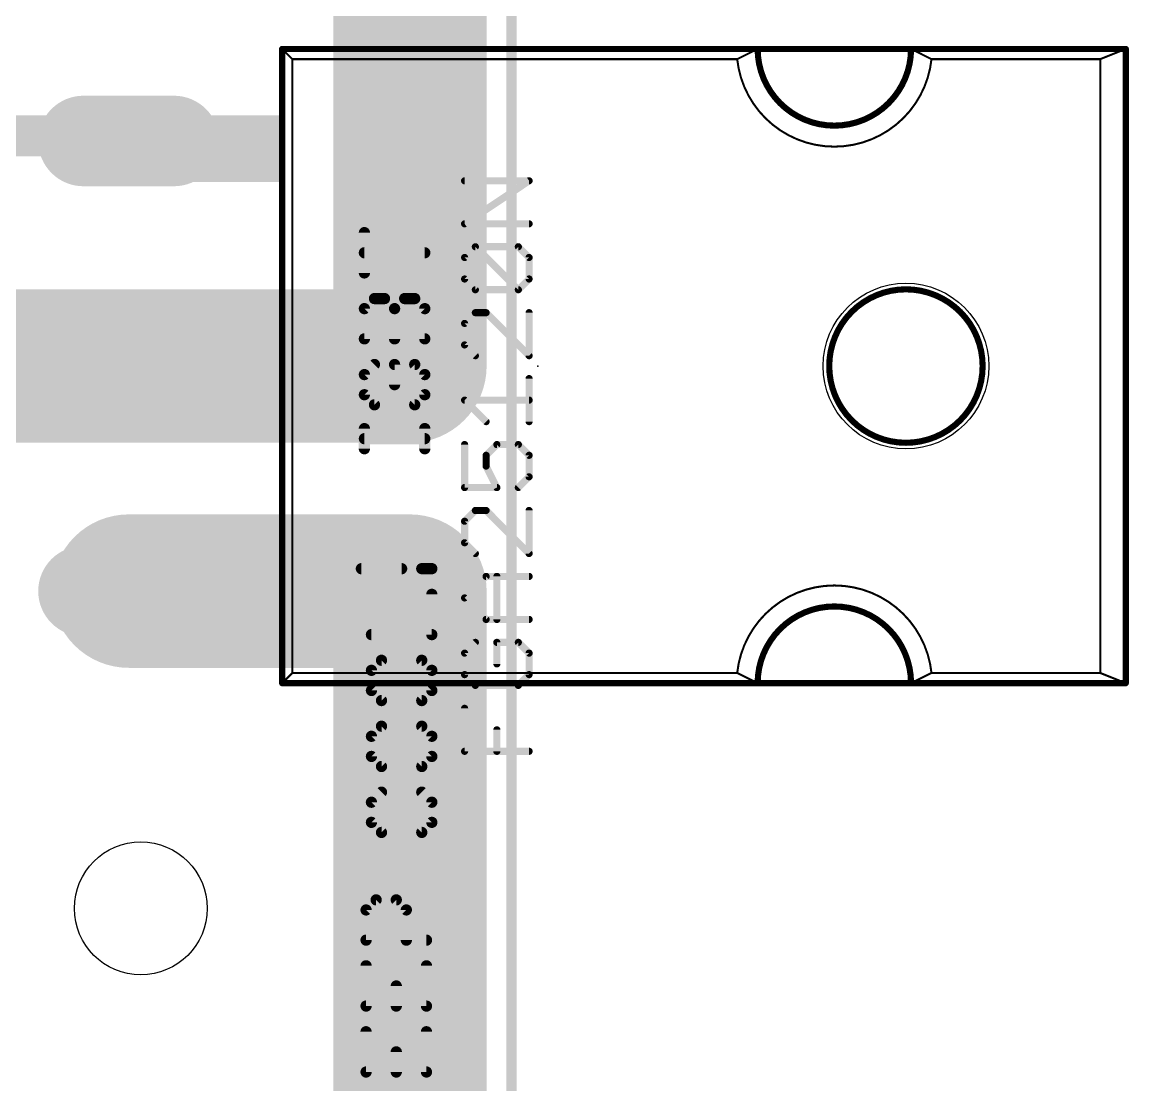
# Model space of a CAD drawing. Extents: x 0 to 165, y -10 to 137.
# Drawn here: x 137.05 to 164.54, y 19.62 to 46 of the extents above; entities that cross this region are included whole.
import ezdxf

# ---------------------------------------------------------------- set-up
doc = ezdxf.new("R2010")
doc.units = 0
for name, color, linetype in [('1', 14, 'CONTINUOUS'), ('16', 174, 'CONTINUOUS'), ('17', 94, 'CONTINUOUS'), ('20', 178, 'CONTINUOUS'), ('21', 251, 'CONTINUOUS'), ('23', 178, 'CONTINUOUS'), ('27', 251, 'CONTINUOUS'), ('51', 251, 'CONTINUOUS')]:
    doc.layers.add(name, color=color, linetype=linetype)

# ---------------------------------------------------------------- blocks, each defined once
blk = doc.blocks.new('RECT')
blk.add_solid([(-0.5, -0.5), (0.5, -0.5), (-0.5, 0.5), (0.5, 0.5)])
blk = doc.blocks.new('LONGP100')
at = {"const_width": 1}
blk.add_lwpolyline([(-0.5, 0), (0.5, 0)], dxfattribs=at)
at = {"const_width": 0.5}
for points in [[(-0.5, 0.25, 1), (-0.5, -0.25)], [(0.5, -0.25, 1), (0.5, 0.25)]]:
    blk.add_lwpolyline(points, format="xyb", dxfattribs=at)

msp = doc.modelspace()

# ---------------------------------------------------------------- linework, layer by layer
at = {"layer": '1'}
for points, const_width in [([(130.555, 43.18), (139.7, 43.18)], 1.016), ([(139.7, 43.18), (139.7, 43.053)], 1.016), ([(145.5534, 39.7775), (145.5534, 40.7775)], 0.2794), ([(147.0533, 40.2775), (145.5534, 40.2775)], 0.2794), ([(145.5534, 38.8903), (145.8034, 39.1403)], 0.2794), ([(145.8034, 39.1403), (146.0534, 39.1403)], 0.2794), ([(146.0534, 39.1403), (146.3034, 38.8903)], 0.2794), ([(146.3034, 38.8903), (146.5533, 39.1403)], 0.2794), ([(146.5533, 39.1403), (146.8033, 39.1403)], 0.2794), ([(146.8033, 39.1403), (147.0533, 38.8903)], 0.2794), ([(145.5534, 38.1404), (145.5534, 38.8903)], 0.2794), ([(146.3034, 38.1404), (146.3034, 38.8903)], 0.2794), ([(147.0533, 38.8903), (147.0533, 38.1404)], 0.2794), ([(147.0533, 38.1404), (145.5534, 38.1404)], 0.2794), ([(145.8034, 37.5031), (145.5534, 37.2532)], 0.2794), ([(145.5534, 37.2532), (145.5534, 36.7532)], 0.2794), ([(146.8033, 37.5031), (146.3034, 37.5031)], 0.2794), ([(146.3034, 37.5031), (146.3034, 37.0032)], 0.2794), ([(147.0533, 37.2532), (146.8033, 37.5031)], 0.2794), ([(147.0533, 36.7532), (147.0533, 37.2532)], 0.2794), ([(145.5534, 36.7532), (145.8034, 36.5032)], 0.2794), ([(146.8033, 36.5032), (147.0533, 36.7532)], 0.2794), ([(145.8034, 36.5032), (146.8033, 36.5032)], 0.2794), ([(145.5534, 35.4118), (145.5534, 35.9117)], 0.2794), ([(147.0533, 35.4118), (147.0533, 35.9117)], 0.2794), ([(147.0533, 35.6618), (145.5534, 35.6618)], 0.2794), ([(145.4784, 32.434), (146.4784, 32.434)], 0.2794), ([(146.9783, 32.434), (147.2283, 32.434)], 0.2794), ([(147.2283, 30.7968), (147.2283, 31.7967)], 0.2794), ([(145.7284, 30.7968), (147.2283, 30.7968)], 0.2794), ([(145.9784, 30.1596), (145.7284, 29.9096)], 0.2794), ([(146.9783, 30.1596), (145.9784, 30.1596)], 0.2794), ([(147.2283, 29.9096), (146.9783, 30.1596)], 0.2794), ([(145.7284, 29.9096), (145.7284, 29.4096)], 0.2794), ([(147.2283, 29.4096), (147.2283, 29.9096)], 0.2794), ([(145.7284, 29.4096), (145.9784, 29.1597)], 0.2794), ([(146.9783, 29.1597), (147.2283, 29.4096)], 0.2794), ([(145.9784, 29.1597), (146.9783, 29.1597)], 0.2794), ([(145.9784, 28.5224), (145.7284, 28.2724)], 0.2794), ([(146.9783, 28.5224), (145.9784, 28.5224)], 0.2794), ([(147.2283, 28.2724), (146.9783, 28.5224)], 0.2794), ([(145.7284, 28.2724), (145.7284, 27.7725)], 0.2794), ([(147.2283, 27.7725), (147.2283, 28.2724)], 0.2794), ([(145.7284, 27.7725), (145.9784, 27.5225)], 0.2794), ([(146.9783, 27.5225), (147.2283, 27.7725)], 0.2794), ([(145.9784, 27.5225), (146.9783, 27.5225)], 0.2794), ([(145.9784, 26.8853), (145.7284, 26.6353)], 0.2794), ([(147.2283, 26.6353), (146.9783, 26.8853)], 0.2794), ([(145.7284, 26.6353), (145.7284, 26.1353)], 0.2794), ([(147.2283, 26.1353), (147.2283, 26.6353)], 0.2794), ([(145.7284, 26.1353), (145.9784, 25.8853)], 0.2794), ([(146.9783, 25.8853), (147.2283, 26.1353)], 0.2794), ([(145.9784, 25.8853), (146.9783, 25.8853)], 0.2794), ([(145.5954, 23.9611), (145.8454, 24.2111)], 0.2794), ([(145.8454, 24.2111), (146.3454, 24.2111)], 0.2794), ([(146.3454, 24.2111), (146.5953, 23.9611)], 0.2794), ([(145.5954, 23.2112), (145.5954, 23.9611)], 0.2794), ([(146.5953, 23.9611), (146.5953, 23.2112)], 0.2794), ([(147.0953, 23.2112), (145.5954, 23.2112)], 0.2794), ([(145.5954, 22.5739), (145.5954, 21.574)], 0.2794), ([(147.0953, 21.574), (147.0953, 22.5739)], 0.2794), ([(146.3454, 21.574), (146.3454, 22.074)], 0.2794), ([(145.5954, 21.574), (147.0953, 21.574)], 0.2794), ([(145.5954, 20.9368), (145.5954, 19.9369)], 0.2794), ([(147.0953, 19.9369), (147.0953, 20.9368)], 0.2794), ([(146.3454, 19.9369), (146.3454, 20.4368)], 0.2794), ([(145.5954, 19.9369), (147.0953, 19.9369)], 0.2794)]:
    msp.add_lwpolyline(points, dxfattribs=dict(at, const_width=const_width))
for points, const_width in [([(139.954, 43.18, 1), (139.446, 43.18)], 0.508), ([(139.7, 42.926, 1), (139.7, 43.434)], 0.508), ([(139.446, 43.053, 1), (139.954, 43.053)], 0.508), ([(145.6233, 40.7775, 1), (145.4836, 40.7775)], 0.1397), ([(145.5534, 40.3473, 1), (145.5534, 40.2076)], 0.1397), ([(147.0533, 40.2076, 1), (147.0533, 40.3473)], 0.1397), ([(145.4836, 39.7775, 1), (145.6233, 39.7775)], 0.1397), ([(145.8034, 39.2101, 1), (145.8034, 39.0704)], 0.1397), ([(145.8528, 39.0909, 1), (145.754, 39.1897)], 0.1397), ([(146.1028, 39.1897, 1), (146.004, 39.0909)], 0.1397), ([(146.0534, 39.0704, 1), (146.0534, 39.2101)], 0.1397), ([(146.5533, 39.2101, 1), (146.5533, 39.0704)], 0.1397), ([(146.6027, 39.0909, 1), (146.5039, 39.1897)], 0.1397), ([(146.8527, 39.1897, 1), (146.7539, 39.0909)], 0.1397), ([(146.8033, 39.0704, 1), (146.8033, 39.2101)], 0.1397), ([(145.6233, 38.8903, 1), (145.4836, 38.8903)], 0.1397), ([(145.504, 38.9397, 1), (145.6028, 38.8409)], 0.1397), ([(146.3732, 38.8903, 1), (146.2335, 38.8903)], 0.1397), ([(146.254, 38.9397, 1), (146.3528, 38.8409)], 0.1397), ([(146.254, 38.8409, 1), (146.3528, 38.9397)], 0.1397), ([(147.1232, 38.8903, 1), (146.9835, 38.8903)], 0.1397), ([(147.0039, 38.8409, 1), (147.1027, 38.9397)], 0.1397), ([(145.5534, 38.2102, 1), (145.5534, 38.0705)], 0.1397), ([(145.4836, 38.1404, 1), (145.6233, 38.1404)], 0.1397), ([(146.2335, 38.1404, 1), (146.3732, 38.1404)], 0.1397), ([(146.9835, 38.1404, 1), (147.1232, 38.1404)], 0.1397), ([(147.0533, 38.0705, 1), (147.0533, 38.2102)], 0.1397), ([(145.6233, 37.2532, 1), (145.4836, 37.2532)], 0.1397), ([(145.8528, 37.4537, 1), (145.754, 37.5525)], 0.1397), ([(146.3732, 37.5031, 1), (146.2335, 37.5031)], 0.1397), ([(146.3034, 37.573, 1), (146.3034, 37.4333)], 0.1397), ([(146.8527, 37.5525, 1), (146.7539, 37.4537)], 0.1397), ([(146.8033, 37.4333, 1), (146.8033, 37.573)], 0.1397), ([(147.1232, 37.2532, 1), (146.9835, 37.2532)], 0.1397), ([(145.504, 37.3026, 1), (145.6028, 37.2038)], 0.1397), ([(147.0039, 37.2038, 1), (147.1027, 37.3026)], 0.1397), ([(145.6028, 36.8026, 1), (145.504, 36.7038)], 0.1397), ([(146.2335, 37.0032, 1), (146.3732, 37.0032)], 0.1397), ([(147.1027, 36.7038, 1), (147.0039, 36.8026)], 0.1397), ([(145.4836, 36.7532, 1), (145.6233, 36.7532)], 0.1397), ([(145.8034, 36.5731, 1), (145.8034, 36.4334)], 0.1397), ([(145.754, 36.4538, 1), (145.8528, 36.5526)], 0.1397), ([(146.7539, 36.5526, 1), (146.8527, 36.4538)], 0.1397), ([(146.8033, 36.4334, 1), (146.8033, 36.5731)], 0.1397), ([(146.9835, 36.7532, 1), (147.1232, 36.7532)], 0.1397), ([(145.6233, 35.9117, 1), (145.4836, 35.9117)], 0.1397), ([(147.1232, 35.9117, 1), (146.9835, 35.9117)], 0.1397), ([(145.5534, 35.7316, 1), (145.5534, 35.5919)], 0.1397), ([(147.0533, 35.5919, 1), (147.0533, 35.7316)], 0.1397), ([(145.4836, 35.4118, 1), (145.6233, 35.4118)], 0.1397), ([(146.9835, 35.4118, 1), (147.1232, 35.4118)], 0.1397), ([(145.4784, 32.5038, 1), (145.4784, 32.3641)], 0.1397), ([(146.4784, 32.3641, 1), (146.4784, 32.5038)], 0.1397), ([(146.9783, 32.5038, 1), (146.9783, 32.3641)], 0.1397), ([(147.2283, 32.3641, 1), (147.2283, 32.5038)], 0.1397), ([(147.2982, 31.7967, 1), (147.1585, 31.7967)], 0.1397), ([(145.7284, 30.8667, 1), (145.7284, 30.727)], 0.1397), ([(147.1585, 30.7968, 1), (147.2982, 30.7968)], 0.1397), ([(147.2283, 30.727, 1), (147.2283, 30.8667)], 0.1397), ([(145.9784, 30.2294, 1), (145.9784, 30.0897)], 0.1397), ([(146.0278, 30.1102, 1), (145.929, 30.209)], 0.1397), ([(147.0277, 30.209, 1), (146.9289, 30.1102)], 0.1397), ([(146.9783, 30.0897, 1), (146.9783, 30.2294)], 0.1397), ([(145.679, 29.959, 1), (145.7778, 29.8602)], 0.1397), ([(145.7983, 29.9096, 1), (145.6586, 29.9096)], 0.1397), ([(147.2982, 29.9096, 1), (147.1585, 29.9096)], 0.1397), ([(147.1789, 29.8602, 1), (147.2777, 29.959)], 0.1397), ([(145.7778, 29.459, 1), (145.679, 29.3602)], 0.1397), ([(145.6586, 29.4096, 1), (145.7983, 29.4096)], 0.1397), ([(147.1585, 29.4096, 1), (147.2982, 29.4096)], 0.1397), ([(147.2777, 29.3602, 1), (147.1789, 29.459)], 0.1397), ([(145.9784, 29.2295, 1), (145.9784, 29.0898)], 0.1397), ([(145.929, 29.1103, 1), (146.0278, 29.209)], 0.1397), ([(146.9289, 29.209, 1), (147.0277, 29.1103)], 0.1397), ([(146.9783, 29.0898, 1), (146.9783, 29.2295)], 0.1397), ([(145.9784, 28.5923, 1), (145.9784, 28.4526)], 0.1397), ([(146.0278, 28.473, 1), (145.929, 28.5718)], 0.1397), ([(147.0277, 28.5718, 1), (146.9289, 28.473)], 0.1397), ([(146.9783, 28.4526, 1), (146.9783, 28.5923)], 0.1397), ([(145.679, 28.3218, 1), (145.7778, 28.223)], 0.1397), ([(145.7983, 28.2724, 1), (145.6586, 28.2724)], 0.1397), ([(147.2982, 28.2724, 1), (147.1585, 28.2724)], 0.1397), ([(147.1789, 28.223, 1), (147.2777, 28.3218)], 0.1397), ([(145.7778, 27.8219, 1), (145.679, 27.7231)], 0.1397), ([(145.6586, 27.7725, 1), (145.7983, 27.7725)], 0.1397), ([(147.1585, 27.7725, 1), (147.2982, 27.7725)], 0.1397), ([(147.2777, 27.7231, 1), (147.1789, 27.8219)], 0.1397), ([(145.9784, 27.5923, 1), (145.9784, 27.4527)], 0.1397), ([(145.929, 27.4731, 1), (146.0278, 27.5719)], 0.1397), ([(146.9289, 27.5719, 1), (147.0277, 27.4731)], 0.1397), ([(146.9783, 27.4527, 1), (146.9783, 27.5923)], 0.1397), ([(146.0278, 26.8359, 1), (145.929, 26.9347)], 0.1397), ([(147.0277, 26.9347, 1), (146.9289, 26.8359)], 0.1397), ([(145.679, 26.6847, 1), (145.7778, 26.5859)], 0.1397), ([(145.7983, 26.6353, 1), (145.6586, 26.6353)], 0.1397), ([(147.2982, 26.6353, 1), (147.1585, 26.6353)], 0.1397), ([(147.1789, 26.5859, 1), (147.2777, 26.6847)], 0.1397), ([(145.7778, 26.1847, 1), (145.679, 26.0859)], 0.1397), ([(145.6586, 26.1353, 1), (145.7983, 26.1353)], 0.1397), ([(147.1585, 26.1353, 1), (147.2982, 26.1353)], 0.1397), ([(147.2777, 26.0859, 1), (147.1789, 26.1847)], 0.1397), ([(145.9784, 25.9552, 1), (145.9784, 25.8155)], 0.1397), ([(145.929, 25.836, 1), (146.0278, 25.9347)], 0.1397), ([(146.9289, 25.9347, 1), (147.0277, 25.836)], 0.1397), ([(146.9783, 25.8155, 1), (146.9783, 25.9552)], 0.1397), ([(145.8454, 24.2809, 1), (145.8454, 24.1412)], 0.1397), ([(145.8948, 24.1617, 1), (145.796, 24.2605)], 0.1397), ([(146.3948, 24.2605, 1), (146.296, 24.1617)], 0.1397), ([(146.3454, 24.1412, 1), (146.3454, 24.2809)], 0.1397), ([(145.6653, 23.9611, 1), (145.5256, 23.9611)], 0.1397), ([(145.546, 24.0105, 1), (145.6448, 23.9117)], 0.1397), ([(146.6652, 23.9611, 1), (146.5255, 23.9611)], 0.1397), ([(146.5459, 23.9117, 1), (146.6447, 24.0105)], 0.1397), ([(145.5954, 23.281, 1), (145.5954, 23.1413)], 0.1397), ([(145.5256, 23.2112, 1), (145.6653, 23.2112)], 0.1397), ([(146.5255, 23.2112, 1), (146.6652, 23.2112)], 0.1397), ([(147.0953, 23.1413, 1), (147.0953, 23.281)], 0.1397), ([(145.6653, 22.5739, 1), (145.5256, 22.5739)], 0.1397), ([(147.1652, 22.5739, 1), (147.0255, 22.5739)], 0.1397), ([(146.4152, 22.074, 1), (146.2755, 22.074)], 0.1397), ([(145.5954, 21.6439, 1), (145.5954, 21.5042)], 0.1397), ([(145.5256, 21.574, 1), (145.6653, 21.574)], 0.1397), ([(146.2755, 21.574, 1), (146.4152, 21.574)], 0.1397), ([(147.0255, 21.574, 1), (147.1652, 21.574)], 0.1397), ([(147.0953, 21.5042, 1), (147.0953, 21.6439)], 0.1397), ([(145.6653, 20.9368, 1), (145.5256, 20.9368)], 0.1397), ([(147.1652, 20.9368, 1), (147.0255, 20.9368)], 0.1397), ([(146.4152, 20.4368, 1), (146.2755, 20.4368)], 0.1397), ([(145.5954, 20.0067, 1), (145.5954, 19.867)], 0.1397), ([(147.0953, 19.867, 1), (147.0953, 20.0067)], 0.1397), ([(145.5256, 19.9369, 1), (145.6653, 19.9369)], 0.1397), ([(146.2755, 19.9369, 1), (146.4152, 19.9369)], 0.1397), ([(147.0255, 19.9369, 1), (147.1652, 19.9369)], 0.1397)]:
    msp.add_lwpolyline(points, format="xyb", dxfattribs=dict(at, const_width=const_width))
at = {"layer": '16', "const_width": 3.81}
for points in [[(146.685, 37.465), (146.685, 48.895)], [(133.6675, 35.4321), (135.7004, 37.465)], [(135.7004, 37.465), (139.7, 37.465)], [(139.7, 37.465), (146.685, 37.465)], [(146.685, 31.877), (139.7, 31.877)], [(146.685, 5.842), (146.685, 31.877)]]:
    msp.add_lwpolyline(points, dxfattribs=at)
at = {"layer": '16', "const_width": 1.905}
for points in [[(136.3739, 36.7915, 1), (135.0269, 38.1385)], [(139.7, 38.4175, 1), (139.7, 36.5125)], [(139.7, 36.5125, 1), (139.7, 38.4175)], [(146.685, 36.5125, 1), (146.685, 38.4175)], [(145.7325, 37.465, 1), (147.6375, 37.465)], [(139.7, 32.8295, 1), (139.7, 30.9245)], [(147.6375, 31.877, 1), (145.7325, 31.877)], [(146.685, 30.9245, 1), (146.685, 32.8295)]]:
    msp.add_lwpolyline(points, format="xyb", dxfattribs=at)
at = {"layer": '20', "const_width": 0.254}
msp.add_lwpolyline([(149.205, 0), (149.205, 136.5125)], dxfattribs=at)
at = {"layer": '20'}
for centre, radius in [((159.004, 37.465), 2.0574), ((140, 24), 1.65)]:
    msp.add_circle(centre, radius, dxfattribs=at)
at = {"layer": '21'}
for points, const_width in [([(143.51, 45.339), (143.51, 29.591)], 0.1524), ([(143.51, 45.339), (155.321, 45.339)], 0.1524), ([(143.764, 45.085), (143.51, 45.339)], 0.0508), ([(154.813, 45.085), (155.321, 45.339)], 0.0508), ([(155.321, 45.339), (159.131, 45.339)], 0.1524), ([(159.131, 45.339), (164.465, 45.339)], 0.1524), ([(159.639, 45.085), (159.131, 45.339)], 0.0508), ([(163.83, 45.085), (164.465, 45.339)], 0.0508), ([(164.465, 29.591), (164.465, 45.339)], 0.1524), ([(143.764, 45.085), (143.764, 29.845)], 0.0508), ([(143.764, 45.085), (154.813, 45.085)], 0.0508), ([(159.639, 45.085), (163.83, 45.085)], 0.0508), ([(163.83, 29.845), (163.83, 45.085)], 0.0508), ([(143.51, 29.591), (143.764, 29.845)], 0.0508), ([(143.764, 29.845), (154.813, 29.845)], 0.0508), ([(155.321, 29.591), (154.813, 29.845)], 0.0508), ([(159.131, 29.591), (159.639, 29.845)], 0.0508), ([(159.639, 29.845), (163.83, 29.845)], 0.0508), ([(164.465, 29.591), (163.83, 29.845)], 0.0508), ([(155.321, 29.591), (143.51, 29.591)], 0.1524), ([(159.131, 29.591), (155.321, 29.591)], 0.1524), ([(164.465, 29.591), (159.131, 29.591)], 0.1524)]:
    msp.add_lwpolyline(points, dxfattribs=dict(at, const_width=const_width))
for points, const_width in [([(143.5481, 45.339, 1), (143.4719, 45.339)], 0.0762), ([(143.51, 45.3771, 1), (143.51, 45.3009)], 0.0762), ([(143.519, 45.348, 1), (143.501, 45.33)], 0.0254), ([(155.321, 45.3771, 1), (155.321, 45.3009)], 0.0762), ([(155.321, 45.339, 1), (159.131, 45.339)], 0.1524), ([(155.3591, 45.339, 1), (155.2829, 45.339)], 0.0762), ([(155.321, 45.3009, 1), (155.321, 45.3771)], 0.0762), ([(155.3267, 45.3276, 1), (155.3153, 45.3504)], 0.0254), ([(159.131, 45.3771, 1), (159.131, 45.3009)], 0.0762), ([(159.1691, 45.339, 1), (159.0929, 45.339)], 0.0762), ([(159.131, 45.3009, 1), (159.131, 45.3771)], 0.0762), ([(159.1367, 45.3504, 1), (159.1253, 45.3276)], 0.0254), ([(164.5031, 45.339, 1), (164.4269, 45.339)], 0.0762), ([(164.465, 45.3009, 1), (164.465, 45.3771)], 0.0762), ([(164.4697, 45.3272, 1), (164.4603, 45.3508)], 0.0254), ([(143.7767, 45.085, 1), (143.7513, 45.085)], 0.0254), ([(143.764, 45.0977, 1), (143.764, 45.0723)], 0.0254), ([(143.755, 45.076, 1), (143.773, 45.094)], 0.0254), ([(154.813, 45.085, 0.9003), (159.639, 45.085)], 0.0508), ([(154.8256, 45.0863, 1), (154.8004, 45.0837)], 0.0254), ([(154.8073, 45.0964, 1), (154.8187, 45.0736)], 0.0254), ([(154.813, 45.0723, 1), (154.813, 45.0977)], 0.0254), ([(159.639, 45.0977, 1), (159.639, 45.0723)], 0.0254), ([(159.6516, 45.0837, 1), (159.6264, 45.0863)], 0.0254), ([(159.6333, 45.0736, 1), (159.6447, 45.0964)], 0.0254), ([(163.8427, 45.085, 1), (163.8173, 45.085)], 0.0254), ([(163.8253, 45.0968, 1), (163.8347, 45.0732)], 0.0254), ([(163.83, 45.0723, 1), (163.83, 45.0977)], 0.0254), ([(159.004, 35.56, 1), (159.004, 39.37, 1), (159.004, 35.56)], 0.1524), ([(159.639, 29.845, 0.9003), (154.813, 29.845)], 0.0508), ([(159.131, 29.591, 1), (155.321, 29.591)], 0.1524), ([(143.764, 29.8577, 1), (143.764, 29.8323)], 0.0254), ([(143.7513, 29.845, 1), (143.7767, 29.845)], 0.0254), ([(143.773, 29.836, 1), (143.755, 29.854)], 0.0254), ([(154.8187, 29.8564, 1), (154.8073, 29.8336)], 0.0254), ([(154.8004, 29.8463, 1), (154.8256, 29.8437)], 0.0254), ([(154.813, 29.8323, 1), (154.813, 29.8577)], 0.0254), ([(159.639, 29.8577, 1), (159.639, 29.8323)], 0.0254), ([(159.6264, 29.8437, 1), (159.6516, 29.8463)], 0.0254), ([(159.6447, 29.8336, 1), (159.6333, 29.8564)], 0.0254), ([(163.8347, 29.8568, 1), (163.8253, 29.8332)], 0.0254), ([(163.8173, 29.845, 1), (163.8427, 29.845)], 0.0254), ([(163.83, 29.8323, 1), (163.83, 29.8577)], 0.0254), ([(143.51, 29.6291, 1), (143.51, 29.5529)], 0.0762), ([(143.4719, 29.591, 1), (143.5481, 29.591)], 0.0762), ([(143.501, 29.6, 1), (143.519, 29.582)], 0.0254), ([(155.321, 29.6291, 1), (155.321, 29.5529)], 0.0762), ([(155.2829, 29.591, 1), (155.3591, 29.591)], 0.0762), ([(155.321, 29.5529, 1), (155.321, 29.6291)], 0.0762), ([(155.3153, 29.5796, 1), (155.3267, 29.6024)], 0.0254), ([(159.131, 29.6291, 1), (159.131, 29.5529)], 0.0762), ([(159.0929, 29.591, 1), (159.1691, 29.591)], 0.0762), ([(159.131, 29.5529, 1), (159.131, 29.6291)], 0.0762), ([(159.1253, 29.6024, 1), (159.1367, 29.5796)], 0.0254), ([(164.4269, 29.591, 1), (164.5031, 29.591)], 0.0762), ([(164.465, 29.5529, 1), (164.465, 29.6291)], 0.0762), ([(164.4603, 29.5792, 1), (164.4697, 29.6028)], 0.0254)]:
    msp.add_lwpolyline(points, format="xyb", dxfattribs=dict(at, const_width=const_width))
at = {"layer": '23'}
msp.add_point((149.86, 37.465), dxfattribs=at)
at = {"layer": '27', "const_width": 0.1778}
for points in [[(148.0425, 40.9967), (149.6441, 42.0644)], [(149.6441, 42.0644), (148.0425, 42.0644)], [(149.6441, 40.9967), (148.0425, 40.9967)], [(148.0425, 40.1603), (148.3095, 40.4273)], [(148.3095, 40.4273), (149.3772, 40.4273)], [(149.3772, 39.3596), (148.3095, 40.4273)], [(149.3772, 40.4273), (149.6441, 40.1603)], [(148.0425, 39.6265), (148.0425, 40.1603)], [(149.6441, 40.1603), (149.6441, 39.6265)], [(148.3095, 39.3596), (148.0425, 39.6265)], [(149.6441, 39.6265), (149.3772, 39.3596)], [(149.3772, 39.3596), (148.3095, 39.3596)], [(148.3095, 38.7901), (148.0425, 38.5232)], [(148.5764, 38.7901), (148.3095, 38.7901)], [(149.6441, 37.7224), (148.5764, 38.7901)], [(149.6441, 38.7901), (149.6441, 37.7224)], [(148.0425, 38.5232), (148.0425, 37.9893)], [(148.0425, 37.9893), (148.3095, 37.7224)], [(149.6441, 36.0853), (149.6441, 37.153)], [(148.5764, 36.0853), (148.0425, 36.6191)], [(148.0425, 36.6191), (149.6441, 36.6191)], [(148.0425, 35.5158), (148.0425, 34.4481)], [(148.5764, 35.2489), (148.8433, 35.5158)], [(148.8433, 35.5158), (149.3772, 35.5158)], [(149.3772, 35.5158), (149.6441, 35.2489)], [(148.5764, 34.982), (148.5764, 35.2489)], [(149.6441, 35.2489), (149.6441, 34.715)], [(148.8433, 34.4481), (148.5764, 34.982)], [(149.6441, 34.715), (149.3772, 34.4481)], [(148.0425, 34.4481), (148.8433, 34.4481)], [(148.3095, 33.8787), (148.0425, 33.6117)], [(148.5764, 33.8787), (148.3095, 33.8787)], [(149.6441, 32.8109), (148.5764, 33.8787)], [(149.6441, 33.8787), (149.6441, 32.8109)], [(148.0425, 33.6117), (148.0425, 33.0779)], [(148.0425, 33.0779), (148.3095, 32.8109)], [(148.0425, 31.7076), (148.5764, 32.2415)], [(148.5764, 32.2415), (149.6441, 32.2415)], [(148.8433, 31.1738), (148.8433, 32.2415)], [(148.5764, 31.1738), (148.0425, 31.7076)], [(149.6441, 31.1738), (148.5764, 31.1738)], [(148.3095, 30.6043), (148.0425, 30.3374)], [(149.3772, 30.6043), (148.8433, 30.6043)], [(148.8433, 30.6043), (148.8433, 30.0705)], [(149.6441, 30.3374), (149.3772, 30.6043)], [(148.0425, 30.3374), (148.0425, 29.8036)], [(149.6441, 29.8036), (149.6441, 30.3374)], [(148.0425, 29.8036), (148.3095, 29.5366)], [(149.3772, 29.5366), (149.6441, 29.8036)], [(148.3095, 29.5366), (149.3772, 29.5366)], [(148.0425, 27.8995), (148.0425, 28.9672)], [(148.8433, 27.8995), (148.8433, 28.4333)], [(149.6441, 27.8995), (148.0425, 27.8995)]]:
    msp.add_lwpolyline(points, dxfattribs=at)
at = {"layer": '27', "const_width": 0.0889}
for points in [[(148.0425, 42.1089, 1), (148.0425, 42.02)], [(149.6688, 42.0274, 1), (149.6194, 42.1014)], [(149.6441, 42.02, 1), (149.6441, 42.1089)], [(148.0425, 41.0412, 1), (148.0425, 40.9523)], [(148.0179, 41.0337, 1), (148.0672, 40.9597)], [(149.6441, 40.9523, 1), (149.6441, 41.0412)], [(148.3409, 40.4587, 1), (148.278, 40.3958)], [(148.3095, 40.4717, 1), (148.3095, 40.3828)], [(148.3409, 40.3958, 1), (148.278, 40.4587)], [(149.4086, 40.4587, 1), (149.3457, 40.3958)], [(149.3772, 40.3828, 1), (149.3772, 40.4717)], [(148.0111, 40.1918, 1), (148.074, 40.1289)], [(148.087, 40.1603, 1), (147.9981, 40.1603)], [(149.6886, 40.1603, 1), (149.5996, 40.1603)], [(149.6127, 40.1289, 1), (149.6755, 40.1918)], [(148.074, 39.6579, 1), (148.0111, 39.5951)], [(147.9981, 39.6265, 1), (148.087, 39.6265)], [(149.5996, 39.6265, 1), (149.6886, 39.6265)], [(149.6755, 39.5951, 1), (149.6127, 39.6579)], [(148.3095, 39.404, 1), (148.3095, 39.3151)], [(148.278, 39.3281, 1), (148.3409, 39.391)], [(149.3457, 39.391, 1), (149.4086, 39.3281)], [(149.3457, 39.3281, 1), (149.4086, 39.391)], [(149.3772, 39.3151, 1), (149.3772, 39.404)], [(148.3095, 38.8346, 1), (148.3095, 38.7457)], [(148.3409, 38.7587, 1), (148.278, 38.8215)], [(148.6078, 38.8215, 1), (148.545, 38.7587)], [(148.5764, 38.7457, 1), (148.5764, 38.8346)], [(149.6886, 38.7901, 1), (149.5996, 38.7901)], [(148.087, 38.5232, 1), (147.9981, 38.5232)], [(148.0111, 38.5546, 1), (148.074, 38.4918)], [(148.074, 38.0208, 1), (148.0111, 37.9579)], [(147.9981, 37.9893, 1), (148.087, 37.9893)], [(148.278, 37.691, 1), (148.3409, 37.7538)], [(149.5996, 37.7224, 1), (149.6886, 37.7224)], [(149.6127, 37.691, 1), (149.6755, 37.7538)], [(149.6886, 37.153, 1), (149.5996, 37.153)], [(148.0425, 36.6636, 1), (148.0425, 36.5747)], [(148.074, 36.6505, 1), (148.0111, 36.5877)], [(149.6441, 36.5747, 1), (149.6441, 36.6636)], [(148.545, 36.0538, 1), (148.6078, 36.1167)], [(149.5996, 36.0853, 1), (149.6886, 36.0853)], [(148.087, 35.5158, 1), (147.9981, 35.5158)], [(148.8433, 35.5603, 1), (148.8433, 35.4714)], [(148.8747, 35.4844, 1), (148.8119, 35.5472)], [(149.4086, 35.5472, 1), (149.3457, 35.4844)], [(149.3772, 35.4714, 1), (149.3772, 35.5603)], [(148.6208, 35.2489, 1), (148.5319, 35.2489)], [(148.545, 35.2803, 1), (148.6078, 35.2174)], [(149.6886, 35.2489, 1), (149.5996, 35.2489)], [(149.6127, 35.2174, 1), (149.6755, 35.2803)], [(148.5319, 34.982, 1), (148.6208, 34.982)], [(148.6161, 35.0018, 1), (148.5366, 34.9621)], [(149.5996, 34.715, 1), (149.6886, 34.715)], [(149.6755, 34.6836, 1), (149.6127, 34.7465)], [(148.0425, 34.4925, 1), (148.0425, 34.4036)], [(147.9981, 34.4481, 1), (148.087, 34.4481)], [(148.8036, 34.4282, 1), (148.8831, 34.468)], [(148.8433, 34.4036, 1), (148.8433, 34.4925)], [(149.3457, 34.4795, 1), (149.4086, 34.4167)], [(148.3095, 33.9231, 1), (148.3095, 33.8342)], [(148.3409, 33.8472, 1), (148.278, 33.9101)], [(148.6078, 33.9101, 1), (148.545, 33.8472)], [(148.5764, 33.8342, 1), (148.5764, 33.9231)], [(149.6886, 33.8787, 1), (149.5996, 33.8787)], [(148.0111, 33.6432, 1), (148.074, 33.5803)], [(148.087, 33.6117, 1), (147.9981, 33.6117)], [(148.074, 33.1093, 1), (148.0111, 33.0464)], [(147.9981, 33.0779, 1), (148.087, 33.0779)], [(148.278, 32.7795, 1), (148.3409, 32.8424)], [(149.5996, 32.8109, 1), (149.6886, 32.8109)], [(149.6127, 32.7795, 1), (149.6755, 32.8424)], [(148.5764, 32.2859, 1), (148.5764, 32.197)], [(148.6078, 32.2101, 1), (148.545, 32.2729)], [(148.8878, 32.2415, 1), (148.7989, 32.2415)], [(149.6441, 32.197, 1), (149.6441, 32.2859)], [(148.074, 31.7391, 1), (148.0111, 31.6762)], [(148.0111, 31.7391, 1), (148.074, 31.6762)], [(148.5764, 31.2182, 1), (148.5764, 31.1293)], [(148.545, 31.1424, 1), (148.6078, 31.2052)], [(148.7989, 31.1738, 1), (148.8878, 31.1738)], [(149.6441, 31.1293, 1), (149.6441, 31.2182)], [(148.3409, 30.5729, 1), (148.278, 30.6358)], [(148.8433, 30.6488, 1), (148.8433, 30.5599)], [(148.8878, 30.6043, 1), (148.7989, 30.6043)], [(149.4086, 30.6358, 1), (149.3457, 30.5729)], [(149.3772, 30.5599, 1), (149.3772, 30.6488)], [(148.087, 30.3374, 1), (147.9981, 30.3374)], [(148.0111, 30.3688, 1), (148.074, 30.306)], [(149.6886, 30.3374, 1), (149.5996, 30.3374)], [(149.6127, 30.306, 1), (149.6755, 30.3688)], [(148.7989, 30.0705, 1), (148.8878, 30.0705)], [(148.074, 29.835, 1), (148.0111, 29.7721)], [(147.9981, 29.8036, 1), (148.087, 29.8036)], [(149.5996, 29.8036, 1), (149.6886, 29.8036)], [(149.6755, 29.7721, 1), (149.6127, 29.835)], [(148.3095, 29.5811, 1), (148.3095, 29.4922)], [(148.278, 29.5052, 1), (148.3409, 29.5681)], [(149.3457, 29.5681, 1), (149.4086, 29.5052)], [(149.3772, 29.4922, 1), (149.3772, 29.5811)], [(148.087, 28.9672, 1), (147.9981, 28.9672)], [(148.8878, 28.4333, 1), (148.7989, 28.4333)], [(148.0425, 27.9439, 1), (148.0425, 27.855)], [(147.9981, 27.8995, 1), (148.087, 27.8995)], [(148.7989, 27.8995, 1), (148.8878, 27.8995)], [(149.6441, 27.855, 1), (149.6441, 27.9439)]]:
    msp.add_lwpolyline(points, format="xyb", dxfattribs=at)

# ---------------------------------------------------------------- block references
at = {"layer": '17', "xscale": 2.2479, "yscale": 2.2479}
for p in [(139.7, 43.053), (139.7, 43.053), (139.7, 37.465), (139.7, 37.465), (139.7, 31.877), (139.7, 31.877)]:
    msp.add_blockref('LONGP100', p, dxfattribs=at)
at = {"layer": '21', "yscale": 1.651, "rotation": 270}
for p, xscale in [((142.6845, 42.8625), 1.651), ((142.6845, 37.465), 3.048), ((142.6845, 32.0675), 1.651)]:
    msp.add_blockref('RECT', p, dxfattribs=dict(at, xscale=xscale))
at = {"layer": '51', "rotation": 270}
for p, xscale, yscale in [((139.573, 43.053), 1.27, 0.508), ((140.843, 42.8625), 1.651, 2.032), ((140.843, 37.465), 3.048, 2.032), ((139.573, 37.465), 1.27, 0.508), ((140.843, 32.0675), 1.651, 2.032), ((139.573, 31.877), 1.27, 0.508)]:
    msp.add_blockref('RECT', p, dxfattribs=dict(at, xscale=xscale, yscale=yscale))

doc.saveas('drawing.dxf')
